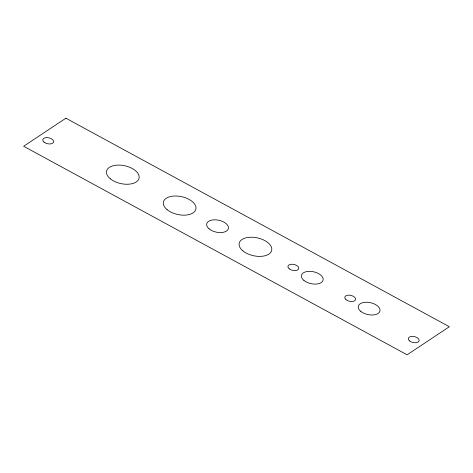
<?xml version="1.0" encoding="UTF-8"?>
<svg xmlns="http://www.w3.org/2000/svg" width="473" height="473" viewBox="0 0 473 473"><rect width="100%" height="100%" fill="white"/><g stroke="black" fill="none" stroke-linecap="round" stroke-linejoin="round"><path stroke-width="0.71" d="M65.901 118.203L23.65 146.269L407.099 354.797L449.35 326.731L65.901 118.203M44.024 142.148A5.54 3.045 12.2 0 0 53.331 142.592A5.54 3.045 12.2 0 0 47.235 137.59A5.54 3.045 12.2 0 0 44.024 142.148M409.571 340.944A5.54 3.045 12.2 0 0 418.871 341.388A5.54 3.045 12.2 0 0 412.781 336.386A5.54 3.045 12.2 0 0 409.571 340.944M110.298 178.788A16.626 9.129 12.2 0 0 138.199 180.118A16.626 9.129 12.2 0 0 119.929 165.112A16.626 9.129 12.2 0 0 110.298 178.788M167.14 209.699A16.626 9.129 12.2 0 0 195.047 211.029A16.626 9.129 12.2 0 0 176.778 196.029A16.626 9.129 12.2 0 0 167.14 209.699M209.078 228.831A11.086 6.084 12.2 0 0 227.744 229.925A11.086 6.084 12.2 0 0 215.836 219.833A11.086 6.084 12.2 0 0 209.078 228.831M242.933 250.921A16.626 9.129 12.2 0 0 270.84 252.251A16.626 9.129 12.2 0 0 252.57 237.245A16.626 9.129 12.2 0 0 242.933 250.921M360.798 311.376A11.086 6.084 12.2 0 0 379.399 312.263A11.086 6.084 12.2 0 0 367.219 302.259A11.086 6.084 12.2 0 0 360.798 311.376M303.95 280.459A11.086 6.084 12.2 0 0 322.556 281.346A11.086 6.084 12.2 0 0 310.377 271.348A11.086 6.084 12.2 0 0 303.95 280.459M346.023 299.699A5.54 3.045 12.2 0 0 355.324 300.142A5.54 3.045 12.2 0 0 349.234 295.14A5.54 3.045 12.2 0 0 346.023 299.699M289.174 268.788A5.54 3.045 12.2 0 0 298.475 269.232A5.54 3.045 12.2 0 0 292.385 264.23A5.54 3.045 12.2 0 0 289.174 268.788"/></g></svg>
